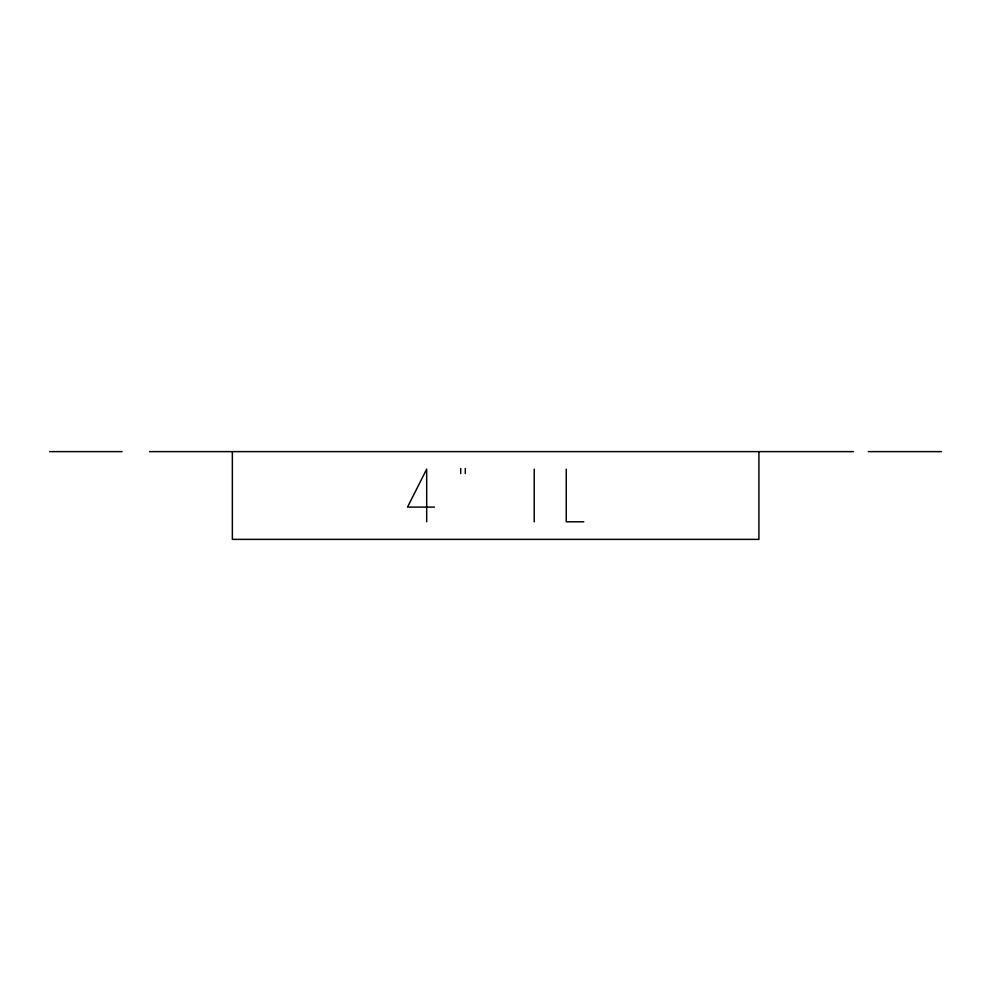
<?xml version="1.0" encoding="UTF-8"?>
<svg xmlns="http://www.w3.org/2000/svg" width="991" height="991" viewBox="0 0 991 991"><rect width="100%" height="100%" fill="white"/><g stroke="black" fill="none" stroke-linecap="round" stroke-linejoin="round"><path stroke-width="1.49" d="M49.55 451.623L122.079 451.623M149.517 451.623L853.387 451.623M868.314 451.623L941.45 451.623M434.442 507.095L407.524 507.095L426.687 469.127L426.687 521.737M583.749 521.811L566.257 521.811L566.257 469.189M758.92 451.623L758.92 539.377L232.352 539.377L232.352 451.623M534.223 469.189L534.223 521.811M465.312 468.409L465.312 473.587M460.704 468.409L460.704 473.587"/></g></svg>
